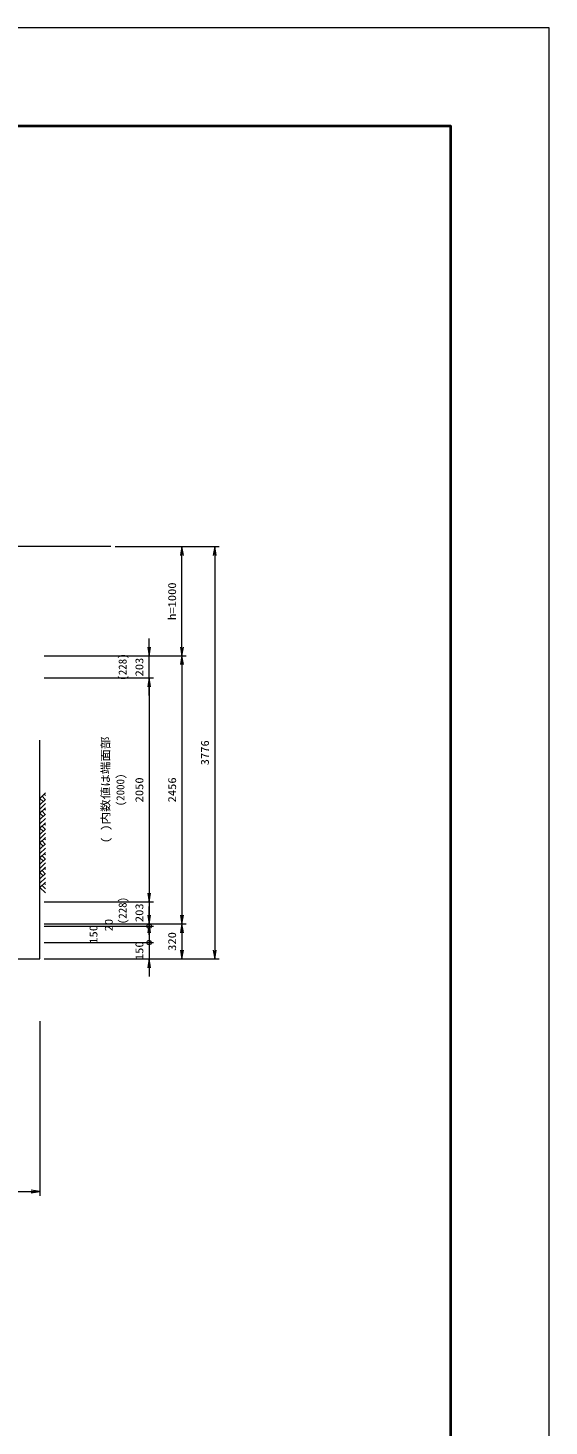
# Model space of a CAD drawing. Units: millimetres at full size. Extents: x 37600 to 71200, y 0 to 23760.
# Drawn here: x 66431 to 71200, y 10956 to 23760 of the extents above; entities that cross this region are included whole.
import ezdxf
from ezdxf.enums import TextEntityAlignment as Align

# ---------------------------------------------------------------- set-up
doc = ezdxf.new("R2010")
doc.units = ezdxf.units.MM
doc.header["$LTSCALE"] = 80.0044
for name, color, linetype, lineweight in [('0_2', 4, 'Continuous', 13), ('Defpoints_5', 5, 'Continuous', 13), ('図枠', 1, 'Continuous', 40), ('寸法', 6, 'Continuous', 13), ('ﾊｯﾁﾝｸﾞ', 4, 'Continuous', 9)]:
    doc.layers.add(name, color=color, linetype=linetype, lineweight=lineweight)
doc.styles.add('ＭＳ ゴシック', font='')
doc.styles.get('ＭＳ ゴシック').set_extended_font_data('MS Gothic')

# ---------------------------------------------------------------- blocks, each defined once
blk = doc.blocks.new('open_arrow')
at = {"color": 0, "linetype": 'Continuous', "lineweight": -2}
blk.add_lwpolyline([(7.5, 1.25), (0, 0), (7.5, -1.25)], dxfattribs=at)
blk = doc.blocks.new('dimension_origin')
at = {"color": 0, "linetype": 'Continuous', "lineweight": -2}
blk.add_circle((0, 0), 1.25, dxfattribs=at)

msp = doc.modelspace()

# ---------------------------------------------------------------- linework, layer by layer
at = {"layer": '0_2'}
msp.add_line((67190, 19010), (57145, 19010), dxfattribs=at)
msp.add_lwpolyline([(65187.5, 15234), (66540, 15234), (66540, 17237)], dxfattribs=at)
at = {"layer": 'Defpoints_5'}
msp.add_lwpolyline([(37600, 0), (71200, 0), (71200, 23760), (37600, 23760)], close=True, dxfattribs=at)
at = {"layer": '図枠'}
msp.add_lwpolyline([(38500, 900), (70300, 900), (70300, 22860), (38500, 22860)], close=True, dxfattribs=at)
at = {"layer": '寸法'}
for p, q in [((67230, 19010), (68180, 19010)), ((67230, 19010), (67880, 19010)), ((67840, 18010), (67840, 19010)), ((68140, 19010), (68140, 15234)), ((67540, 17647), (67540, 18170)), ((66580, 18010), (67880, 18010)), ((66580, 18010), (67880, 18010)), ((66580, 18010), (67580, 18010)), ((67840, 18010), (67840, 15554)), ((66580, 17807), (67580, 17807)), ((66580, 17807), (67580, 17807)), ((67540, 17807), (67540, 15757)), ((67540, 15917), (67540, 15394)), ((66580, 15757), (67580, 15757)), ((66580, 15757), (67580, 15757)), ((67540, 15454), (67540, 15714)), ((66580, 15554), (67880, 15554)), ((66580, 15554), (67580, 15554)), ((66580, 15554), (67880, 15554)), ((66580, 15554), (67580, 15554)), ((66580, 15534), (67580, 15534)), ((66580, 15534), (67580, 15534)), ((67540, 15534), (67540, 15384)), ((67840, 15554), (67840, 15234)), ((66580, 15384), (67580, 15384)), ((66580, 15384), (67580, 15384)), ((67540, 15464), (67540, 15074)), ((66580, 15234), (68180, 15234)), ((66580, 15234), (67880, 15234)), ((66580, 15234), (67580, 15234)), ((66540, 14664), (66540, 13064)), ((65040, 13104), (66540, 13104))]:
    msp.add_line(p, q, dxfattribs=at)
at = {"layer": 'ﾊｯﾁﾝｸﾞ'}
for p, q in [((66540, 16703.64), (66590, 16753.64)), ((66569.05, 16674.59), (66540, 16703.64)), ((66540, 16645.54), (66590, 16695.54)), ((66540, 16606.65), (66590, 16656.65)), ((66588.5, 16694.03), (66559.44, 16723.09)), ((66590, 16731.42), (66578.89, 16742.53)), ((66540, 16567.76), (66590, 16617.76)), ((66569.05, 16538.71), (66540, 16567.76)), ((66540, 16509.66), (66590, 16559.66)), ((66540, 16470.77), (66590, 16520.77)), ((66588.5, 16558.15), (66559.44, 16587.2)), ((66590, 16595.54), (66578.89, 16606.65)), ((66540, 16431.88), (66590, 16481.88)), ((66569.05, 16402.83), (66540, 16431.88)), ((66540, 16373.77), (66590, 16423.77)), ((66588.5, 16422.27), (66559.44, 16451.32)), ((66590, 16459.66), (66578.89, 16470.77)), ((66540, 16334.88), (66590, 16384.88)), ((66540, 16295.99), (66590, 16345.99)), ((66569.05, 16266.94), (66540, 16295.99)), ((66540, 16237.89), (66590, 16287.89)), ((66588.5, 16286.39), (66559.44, 16315.44)), ((66590, 16323.77), (66578.89, 16334.88)), ((66540, 16199), (66590, 16249)), ((66540, 16160.11), (66590, 16210.11)), ((66569.05, 16131.06), (66540, 16160.11)), ((66540, 16102.01), (66590, 16152.01)), ((66588.5, 16150.51), (66559.44, 16179.56)), ((66590, 16187.89), (66578.89, 16199)), ((66540, 16063.12), (66590, 16113.12)), ((66540, 16024.23), (66590, 16074.23)), ((66569.05, 15995.18), (66540, 16024.23)), ((66540, 15966.13), (66590, 16016.13)), ((66588.5, 16014.62), (66559.44, 16043.68)), ((66590, 16052.01), (66578.89, 16063.12)), ((66540, 15927.24), (66590, 15977.24)), ((66540, 15888.35), (66590, 15938.35)), ((66590, 15838.35), (66540, 15888.35)), ((66590, 15877.24), (66559.44, 15907.79)), ((66590, 15916.13), (66578.89, 15927.24))]:
    msp.add_line(p, q, dxfattribs=at)

# ---------------------------------------------------------------- block references
at = {"layer": '寸法'}
for name, p, xscale, yscale, rotation in [('open_arrow', (67840, 19010), 10.7, 10.7, 270), ('open_arrow', (68140, 19010), 10.7, 10.7, 270), ('open_arrow', (67540, 18010), 10.7, 10.7, 90), ('open_arrow', (67840, 18010), 10.7, 10.7, 90), ('open_arrow', (67840, 18010), 10.7, 10.7, 270), ('open_arrow', (67540, 17807), 10.7, 10.7, 270), ('open_arrow', (67540, 17807), 10.7, 10.7, 270), ('open_arrow', (67540, 15757), 10.7, 10.7, 90), ('open_arrow', (67540, 15757), 10.7, 10.7, 90), ('open_arrow', (67540, 15554), 10.7, 10.7, 90), ('open_arrow', (67840, 15554), 10.7, 10.7, 90), ('dimension_origin', (67540, 15534), 16, 16, 270), ('dimension_origin', (67540, 15534), 16, 16, 270), ('open_arrow', (67540, 15554), 10.7, 10.7, 270), ('open_arrow', (67840, 15554), 10.7, 10.7, 270), ('dimension_origin', (67540, 15384), 16, 16, 90), ('dimension_origin', (67540, 15384), 16, 16, 90), ('open_arrow', (67840, 15234), 10.7, 10.7, 90), ('open_arrow', (68140, 15234), 10.7, 10.7, 90), ('open_arrow', (67540, 15234), 10.7, 10.7, 270), ('open_arrow', (66540, 13104), 10.7, 10.7, 180)]:
    msp.add_blockref(name, p, dxfattribs=dict(at, xscale=xscale, yscale=yscale, rotation=rotation))

# ---------------------------------------------------------------- texts
at = {"layer": '寸法', "style": 'ＭＳ ゴシック', "width": 1.15}
for s, p in [('h=1000', (67750, 18510)), ('203', (67450, 17907)), ('3776', (68050, 17122)), ('2050', (67450, 16782)), ('2456', (67750, 16782)), ('203', (67450, 15657)), ('150', (67030, 15459)), ('20', (67170, 15544)), ('150', (67450, 15309)), ('320', (67750, 15394))]:
    msp.add_text(s, height=73.31, rotation=90, dxfattribs=at).set_placement(p, align=Align.MIDDLE_CENTER)
at = {"layer": '寸法', "color": 3, "style": 'ＭＳ ゴシック'}
for s, p in [('(228)', (67260, 17907)), ('(2000)', (67240, 16782)), ('(228)', (67260, 15677))]:
    msp.add_text(s, height=73.31, rotation=90, dxfattribs=at).set_placement(p, align=Align.TOP_CENTER)
at = {"layer": '寸法', "color": 3, "style": 'ＭＳ ゴシック', "width": 1.15}
msp.add_text('( )内数値は端面部', height=73.31, rotation=90, dxfattribs=at).set_placement((67200, 16782), align=Align.BOTTOM_CENTER)

doc.saveas('drawing.dxf')
